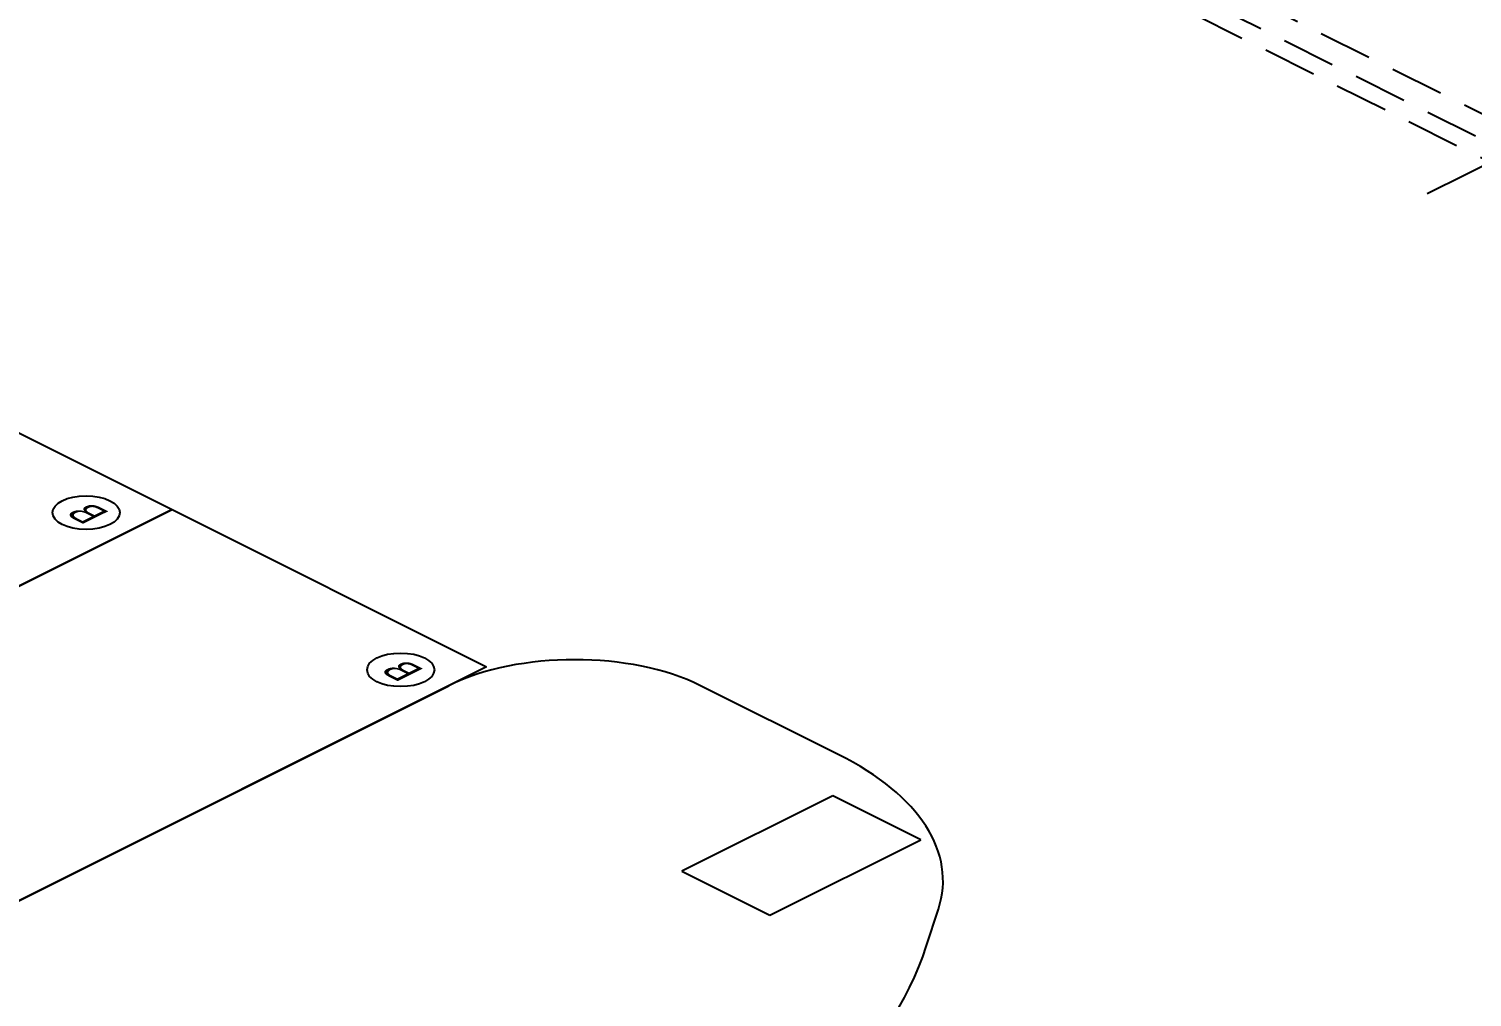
# Model space of a CAD drawing. Header units: millimetres. Extents: x 29838256 to 30236675, y -914750 to -833241.
# Drawn here: x 30208405 to 30216516, y -854292 to -848848 of the extents above; entities that cross this region are included whole.
import ezdxf

# ---------------------------------------------------------------- set-up
doc = ezdxf.new("R2010")
doc.units = ezdxf.units.MM
doc.header["$LTSCALE"] = 600
doc.header["$MEASUREMENT"] = 0
doc.linetypes.add('DASHED', pattern=[0.75, 0.5, -0.25])
doc.layers.add('e-plan', color=9, linetype='CONTINUOUS')
doc.styles.add('돋움', font='Dotum.TTF')

msp = doc.modelspace()

# ---------------------------------------------------------------- linework, layer by layer
at = {"layer": 'e-plan', "linetype": 'DASHED', "extrusion": (0, -0.866025, 0.5)}
for p, q in [((30211437.3, -846901.1, 11517.4), (30216812.2, -849588.6, 6862.6)), ((30211331.2, -846954.1, 11425.5), (30216706.2, -849641.6, 6770.7)), ((30216741.5, -849411.7, 7168.9), (30215185.6, -848633.8, 8516.3))]:
    msp.add_line(p, q, dxfattribs=at)
at = {"layer": 'e-plan', "ltscale": 0.5, "extrusion": (0, -0.866025, 0.5)}
msp.add_line((30216264.1, -849774.2, 6541.1), (30221002.5, -847405, 10644.6), dxfattribs=at)
at = {"layer": 'e-plan', "extrusion": (0, -0.866025, 0.5)}
for p, q in [((30207441.5, -850667.1, 4994.6), (30209209.6, -851551.1, 3463.4)), ((30209209.6, -851551.1, 3463.4), (30205602.7, -853354.5, 339.8)), ((30205602.7, -853354.5, 339.8), (30209209.6, -851551.1, 3463.4)), ((30209209.6, -851551.1, 3463.4), (30210977.6, -852435.1, 1932.2)), ((30210977.6, -852435.1, 1932.2), (30207370.8, -854238.5, -1191.4)), ((30205602.7, -855122.6, -2722.6), (30210765.5, -852541.2, 1748.4)), ((30212956.9, -852929.7, 1075.6), (30212179.9, -852541.2, 1748.4)), ((30212922.5, -853160, 676.6), (30212073.8, -853584.4, -58.3)), ((30213417.6, -853407.6, 247.9), (30212922.5, -853160, 676.6)), ((30212568.9, -853831.9, -487.1), (30213417.6, -853407.6, 247.9)), ((30212073.8, -853584.4, -58.3), (30212568.9, -853831.9, -487.1)), ((30213448.7, -854006.7, -789.9), (30213516.8, -853797.6, -427.7))]:
    msp.add_line(p, q, dxfattribs=at)
for centre in [(30208726.5, -422809.7, 739196.6), (30210494.5, -424577.7, 739196.6)]:
    msp.add_circle(centre, 189.2, dxfattribs=at)
for centre, radius, start, end in [((30211472.7, -425463.6, 739196.6), 1000.2, 45, 135), ((30211542.4, -426947.8, 739196.6), 2000.3, 350.75387, 45), ((30207525.7, -426723.2, 739196.6), 6001, 315, 350.75387)]:
    msp.add_arc(centre, radius, start, end, dxfattribs=at)

# ---------------------------------------------------------------- texts
at = {"layer": 'e-plan', "extrusion": (0, -0.866025, 0.5), "style": '돋움', "text_generation_flag": 4}
for p in [(30208724.8, -422951.5, 739196.6), (30210492.9, -424719.5, 739196.6)]:
    msp.add_text('B', height=200, rotation=135, dxfattribs=at).set_placement(p)

doc.saveas('drawing.dxf')
